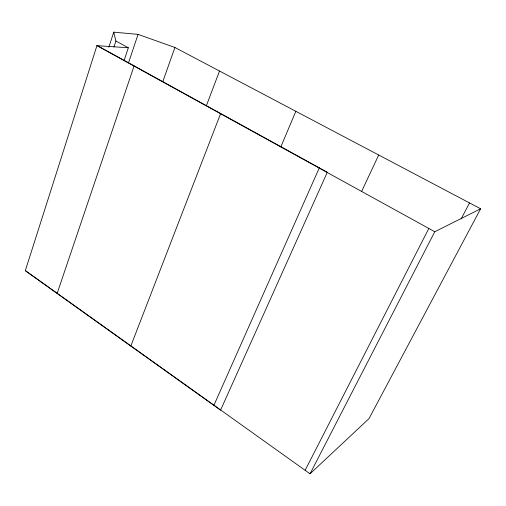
<?xml version="1.0" encoding="UTF-8"?>
<svg xmlns="http://www.w3.org/2000/svg" width="506" height="506" viewBox="0 0 506 506"><rect width="100%" height="100%" fill="white"/><g stroke="black" fill="none" stroke-linecap="round" stroke-linejoin="round"><path stroke-width="0.76" d="M108.879 47.166L113.742 32.15L138.062 34.376L174.899 47.488L480.618 208.782L369.013 418.601L310.045 473.812L25.351 270.565M113.939 47.026L115.899 41.024L113.742 32.15M124.096 60.518L128.341 47.766L115.899 41.024M128.543 62.763L138.062 34.376M57.134 293.455L134.122 65.869M162.805 81.649L174.899 47.488M206.391 105.684L219.509 71.023M130.807 346.06L220.66 113.521M280.836 146.923L295.839 111.295M213.88 405.369L319.318 167.84M361.607 191.464L378.716 155.019M305.137 470.308L428.829 228.453M310.045 473.812L434.774 231.729L480.618 208.782M461.105 218.984L469.53 202.931M128.341 47.766L96.943 45.654L434.774 231.729M97.013 45.432L25.3 270.723L220.572 410.151L327.319 172.249L97.013 45.432"/></g></svg>
